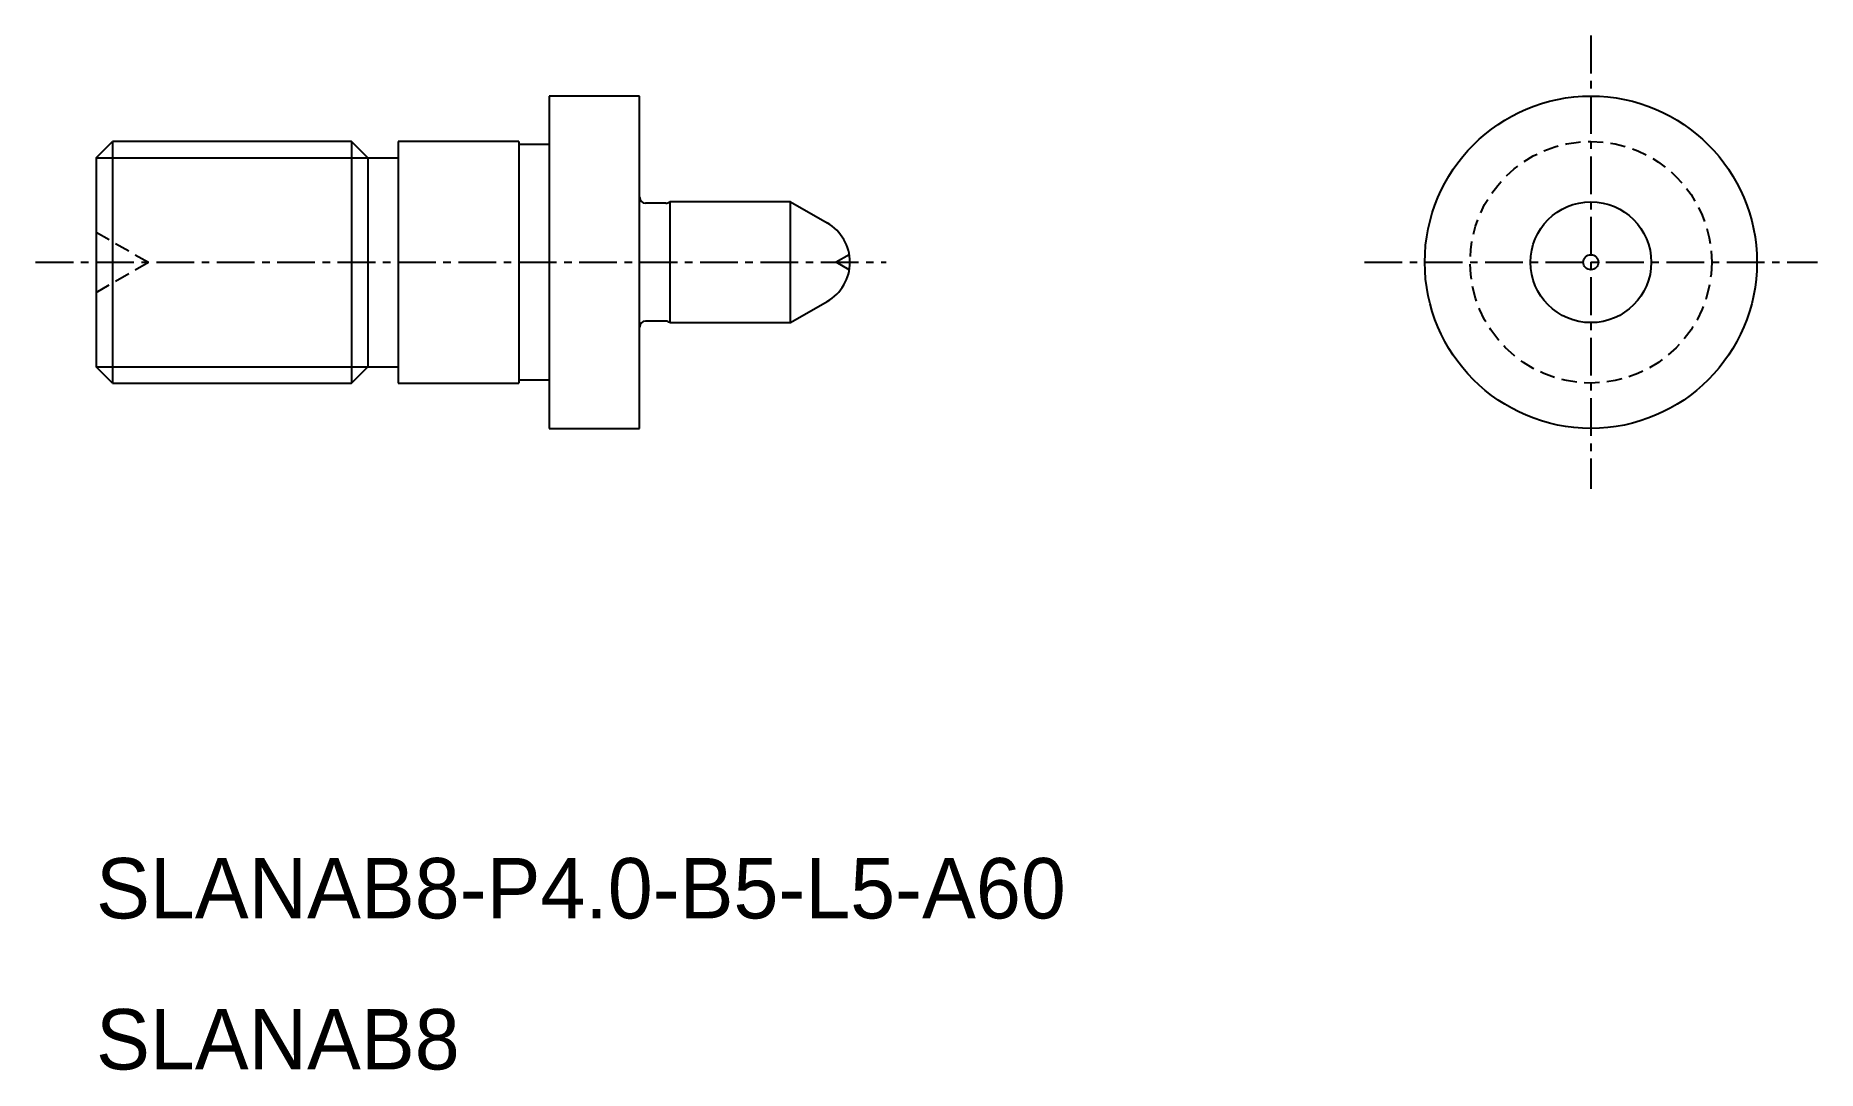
# Model space of a CAD drawing. Extents: x -1388.4 to -1329.4, y -81.3 to -47.
import ezdxf

# ---------------------------------------------------------------- set-up
doc = ezdxf.new("R2010")
doc.units = 0
doc.linetypes.add('CENTER', pattern=[2, 1.25, -0.25, 0.25, -0.25])
doc.linetypes.add('DASHED', pattern=[0.75, 0.5, -0.25])
doc.layers.get('0').update_dxf_attribs({"linetype": 'CONTINUOUS'})
doc.layers.add('CENTER', color=1, linetype='CENTER')

msp = doc.modelspace()

# ---------------------------------------------------------------- linework, layer by layer
at = {"color": 7, "linetype": 'CONTINUOUS'}
for p, q in [((-1368.394, -49.029), (-1371.394, -49.029)), ((-1371.394, -49.029), (-1371.394, -60.029)), ((-1368.394, -60.029), (-1368.394, -49.029)), ((-1386.394, -51.071), (-1385.853, -50.529)), ((-1385.853, -50.529), (-1385.853, -58.529)), ((-1377.936, -50.529), (-1385.853, -50.529)), ((-1377.936, -50.529), (-1377.936, -58.529)), ((-1377.394, -51.071), (-1377.936, -50.529)), ((-1372.394, -50.529), (-1376.394, -50.529)), ((-1376.394, -50.529), (-1376.394, -58.529)), ((-1372.394, -50.529), (-1372.394, -58.529)), ((-1371.394, -50.629), (-1372.394, -50.629)), ((-1386.394, -51.071), (-1386.394, -57.988)), ((-1377.394, -51.071), (-1376.394, -51.071)), ((-1377.394, -51.071), (-1377.394, -57.988)), ((-1367.527, -52.579), (-1368.194, -52.579)), ((-1367.394, -52.529), (-1367.394, -56.529)), ((-1363.394, -52.529), (-1367.394, -52.529)), ((-1363.394, -52.529), (-1362.18, -53.23)), ((-1363.394, -56.529), (-1363.394, -52.529)), ((-1363.394, -56.529), (-1362.18, -55.828)), ((-1367.527, -56.479), (-1368.194, -56.479)), ((-1367.394, -56.529), (-1363.394, -56.529)), ((-1385.853, -58.529), (-1386.394, -57.988)), ((-1377.936, -58.529), (-1377.394, -57.988)), ((-1377.394, -57.988), (-1376.394, -57.988)), ((-1385.853, -58.529), (-1377.936, -58.529)), ((-1376.394, -58.529), (-1372.394, -58.529)), ((-1371.394, -58.429), (-1372.394, -58.429)), ((-1371.394, -60.029), (-1368.394, -60.029))]:
    msp.add_line(p, q, dxfattribs=at)
at = {"color": 3, "linetype": 'CONTINUOUS'}
for p, q in [((-1386.394, -51.071), (-1377.394, -51.071)), ((-1386.394, -57.988), (-1377.394, -57.988))]:
    msp.add_line(p, q, dxfattribs=at)
at = {"color": 3, "linetype": 'DASHED'}
for p, q in [((-1386.394, -53.529), (-1384.662, -54.529)), ((-1361.451, -54.279), (-1361.884, -54.529)), ((-1386.394, -55.529), (-1384.662, -54.529)), ((-1361.451, -54.779), (-1361.884, -54.529))]:
    msp.add_line(p, q, dxfattribs=at)
at = {"color": 7, "linetype": 'CONTINUOUS'}
for radius in [5.5, 2, 0.25]:
    msp.add_circle((-1336.894, -54.529), radius, dxfattribs=at)
at = {"color": 3, "linetype": 'DASHED'}
msp.add_circle((-1336.894, -54.529), 4, dxfattribs=at)
at = {"color": 7, "linetype": 'CONTINUOUS'}
for centre, radius, start, end in [((-1368.194, -52.379), 0.2, 180, 270), ((-1367.527, -52.379), 0.2, 270, 311.40962), ((-1362.93, -54.529), 1.5, 300, 60), ((-1368.194, -56.679), 0.2, 90, 180), ((-1367.527, -56.679), 0.2, 48.59038, 90)]:
    msp.add_arc(centre, radius, start, end, dxfattribs=at)
at = {"layer": 'CENTER', "color": 1, "linetype": 'CENTER'}
for p, q in [((-1336.894, -47.029), (-1336.894, -62.029)), ((-1388.394, -54.529), (-1360.226, -54.529)), ((-1344.394, -54.529), (-1329.394, -54.529))]:
    msp.add_line(p, q, dxfattribs=at)

# ---------------------------------------------------------------- texts
at = {"color": 7, "linetype": 'CONTINUOUS'}
for s, p in [('SLANAB8-P4.0-B5-L5-A60', (-1386.394, -76.25)), ('SLANAB8', (-1386.394, -81.25))]:
    msp.add_text(s, height=2, dxfattribs=at).set_placement(p)

doc.saveas('drawing.dxf')
